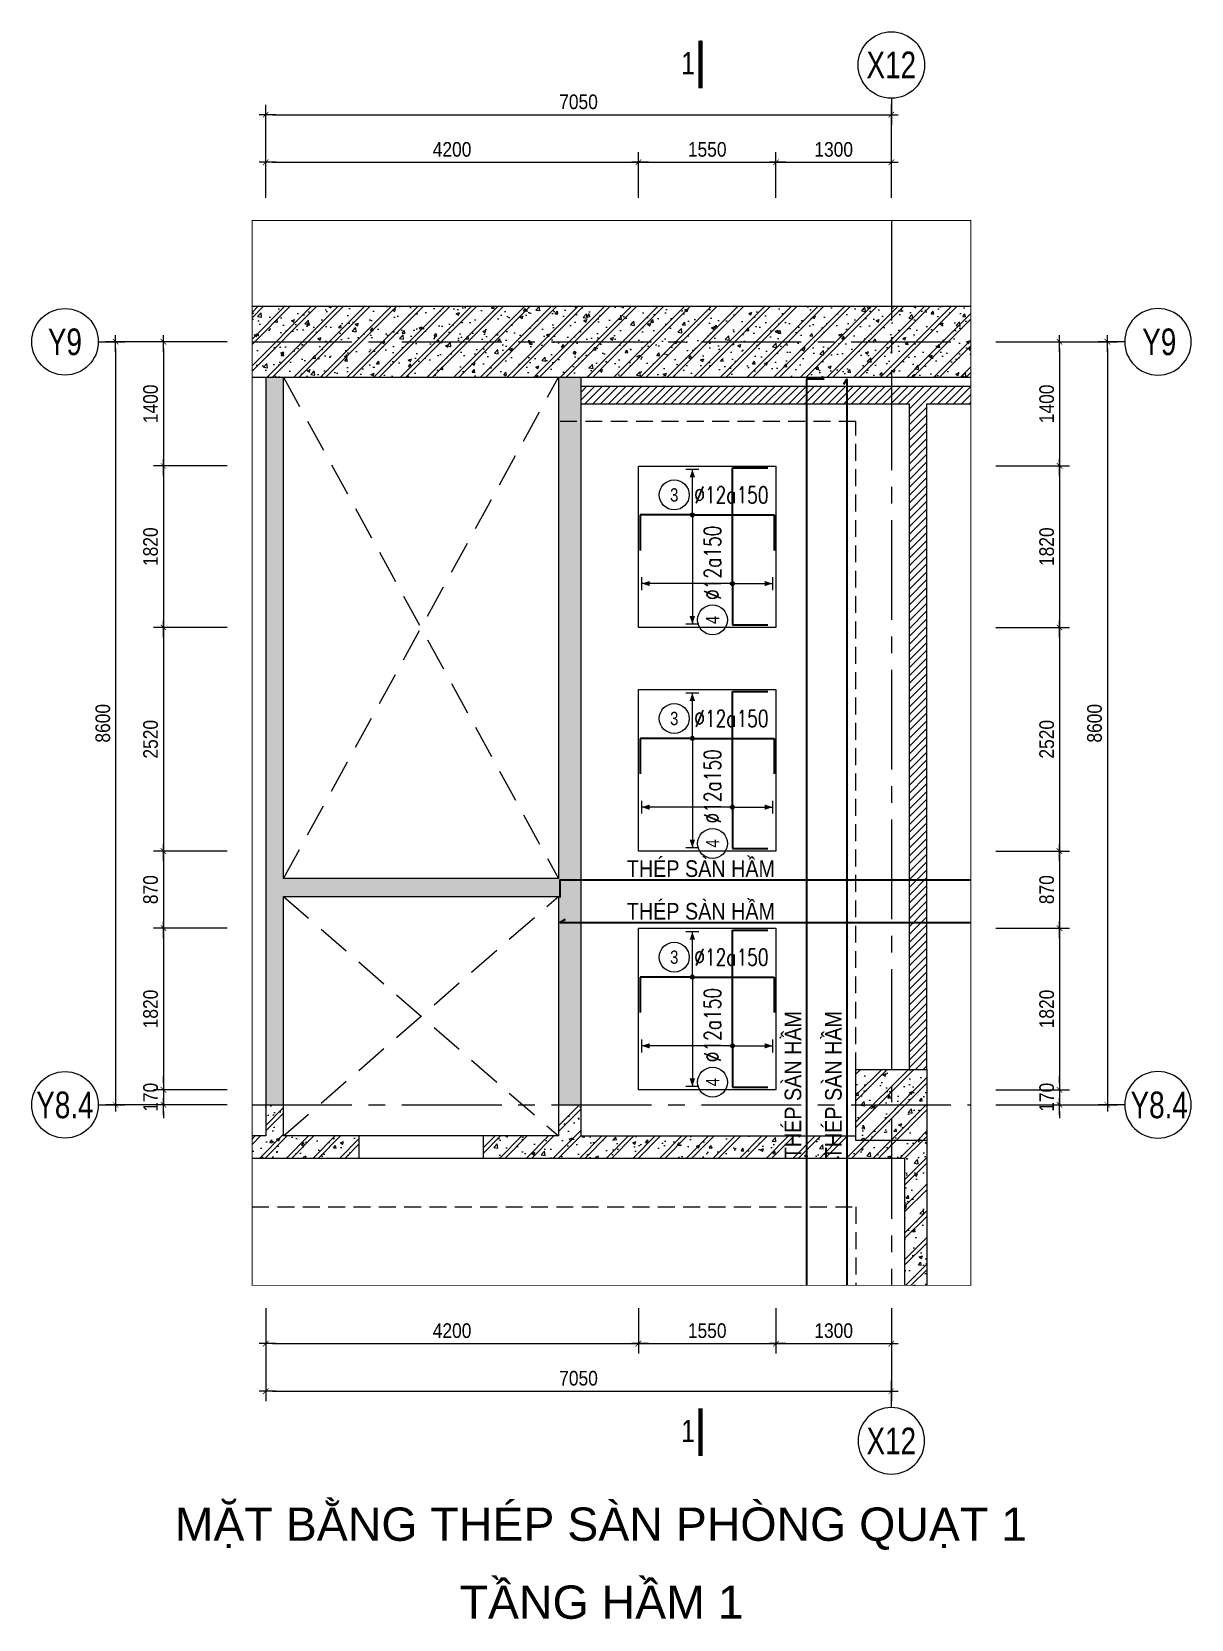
# Model space of a CAD drawing. Extents: x 517991 to 692152, y -83926 to 3506.
# Drawn here: x 519677 to 532742, y -35378 to -17486 of the extents above; entities that cross this region are included whole.
import ezdxf
from ezdxf.enums import TextEntityAlignment as Align

# ---------------------------------------------------------------- set-up
doc = ezdxf.new("R2010")
doc.units = 0
doc.header["$LTSCALE"] = 300
doc.header["$MEASUREMENT"] = 0
for name, pattern in [('CENTER2', [1.125, 0.75, -0.125, 0.125, -0.125]), ('DASHED2', [0.375, 0.25, -0.125]), ('HIDDEN', [0.375, 0.25, -0.125]), ('HIDDEN2', [4.7625, 3.175, -1.5875])]:
    doc.linetypes.add(name, pattern=pattern)
doc.layers.get('0').update_dxf_attribs({"linetype": 'CONTINUOUS'})
doc.layers.get('DEFPOINTS').update_dxf_attribs({"linetype": 'CONTINUOUS'})
for name, color, linetype, lineweight in [('00-TT.Dim', 8, 'CONTINUOUS', 13), ('B-CONTOUR2', 2, 'CONTINUOUS', 40), ('kata_thep - V', 2, 'CONTINUOUS', 35), ('NDC_S_AXIS', 5, 'CENTER2', 15), ('NDC_S_BEAM', 3, 'HIDDEN2', 20), ('NDC_S_DIM', 1, 'CONTINUOUS', 15), ('NDC_S_OPENING', 5, 'DASHED2', 15), ('NDC_S_REBAR', 4, 'CONTINUOUS', 35), ('NDC_S_SLAB', 2, 'CONTINUOUS', 18), ('NDC_S_THIN LINE', 1, 'CONTINUOUS', 5), ('NDC_S_VN TEXT', 7, 'CONTINUOUS', 9), ('NDC_S_WALL', 6, 'CONTINUOUS', 25)]:
    doc.layers.add(name, color=color, linetype=linetype, lineweight=lineweight)
doc.layers.add('A-SYM', color=7, linetype='CONTINUOUS')
doc.layers.add('NDC_S-COLUMN', color=4, linetype='CONTINUOUS')
doc.styles.add('ARIAL', font='arial.ttf', dxfattribs={"width": 0.8})
doc.styles.add('Heerim', font='', dxfattribs={"width": 0.8})
doc.styles.add('NDC_ARIAL', font='arial.ttf', dxfattribs={"width": 0.85})
doc.styles.add('NDC_ROMANS', font='romans.shx', dxfattribs={"width": 0.8})
doc.styles.get("Standard").update_dxf_attribs({"font": 'arial.ttf'})
doc.styles.get('Heerim').set_extended_font_data('Dotum')
doc.dimstyles.new('NDC_1-75', dxfattribs={"dimscale": 75, "dimtxt": 2.2, "dimasz": 1, "dimexe": 1.5, "dimexo": 0, "dimgap": 0.8, "dimtad": 1, "dimdec": 0, "dimdsep": 46, "dimtxsty": 'NDC_ARIAL', "dimblk": 'DIMMARK', "dimcen": 49999.938995, "dimdle": 1.5, "dimclrd": 1, "dimclre": 1, "dimclrt": 3, "dimadec": 0, "dimazin": 0, "dimtfac": 1, "dimtdec": 0, "dimtix": 1, "dimtmove": 1, "dimatfit": 3, "dimfxl": 1, "dimarcsym": 0})
pattern_1 = [(50, (-129796.67, -10319.56), (358.63009, -31.37607), [37.5, -412.5]), (355, (-129796.67, -10319.56), (-69.37567, 376.09607), [30, -330]), (100.4514, (-129766.78, -10322.18), (289.25469, 344.71977), [31.8701, -350.57106]), (46.1842, (-129796.67, -10219.56), (533.62052, -82.7595), [56.25, -618.75]), (96.6356, (-129752.2, -10226.46), (467.33135, 487.05894), [47.80514, -525.8565]), (351.1842, (-129796.67, -10219.56), (467.33097, 487.0593), [45, -495]), (21, (-129746.67, -10244.56), (298.45353, -201.30945), [37.5, -412.5]), (326, (-129746.67, -10244.56), (121.65767, 362.57502), [30, -330]), (71.4514, (-129721.8, -10261.34), (420.11131, 161.26525), [31.8701, -350.57106]), (37.5, (-129796.67, -10319.56), (6.079928, 166.446927), [0, -326, 0, -335, 0, -331.25]), (7.5, (-129796.67, -10319.56), (131.53477, 197.205856), [0, -191, 0, -318.5, 0, -126.25]), (327.5, (-129908.17, -10319.56), (266.911218, -11.277436), [0, -125, 0, -390, 0, -517.5]), (317.5, (-129958.17, -10319.56), (291.593085, 50.05249), [0, -162.5, 0, -259, 0, -367.5]), (45, (-129796.67, -10319.56), (-150.26019, 150.26019), []), (45, (-129796.67, -10258.31), (-150.26019, 150.26019), [])]
pattern_2 = [(45, (-129796.667, -10319.56), (-44.194174, 44.194174), [])]

# ---------------------------------------------------------------- blocks, each defined once
blk = doc.blocks.new('*U1')
for q in [(0, 0), (0, 2)]:
    blk.add_line((0, 4), q)
blk.add_circle((0, 9), 5)
at = {"style": 'Heerim', "width": 0.8}
blk.add_attdef('NO', text='', height=4, dxfattribs=at).set_placement((-0.01, 9.02), align=Align.MIDDLE_CENTER)
blk = doc.blocks.new('DIMMARK')
at = {"layer": 'NDC_S_DIM', "color": 1}
blk.add_line((-1.5, 0), (1, 0), dxfattribs=at)
at = {"layer": 'NDC_S_DIM', "color": 2, "const_width": 0.1}
blk.add_lwpolyline([(-0.42, -0.42), (0.42, 0.42)], dxfattribs=at)
blk = doc.blocks.new('*D209')
at = {"layer": 'DEFPOINTS', "color": 0, "transparency": 16777216}
for p in [(526513, -18957), (522313, -19358), (526513, -19358)]:
    blk.add_point(p, dxfattribs=at)
at = {"layer": 'NDC_S_DIM', "color": 1, "lineweight": -2, "transparency": 16777216}
for p, q in [((522313, -19358), (522313, -18845)), ((522388, -18957), (526438, -18957)), ((526513, -19358), (526513, -18845))]:
    blk.add_line(p, q, dxfattribs=at)
at = {"layer": 'NDC_S_DIM', "color": 1, "lineweight": -2, "transparency": 16777216, "xscale": 75, "yscale": 75, "zscale": 75, "rotation": 180}
blk.add_blockref('DIMMARK', (522313, -18957), dxfattribs=at)
at = {"layer": 'NDC_S_DIM', "color": 1, "lineweight": -2, "transparency": 16777216, "xscale": 75, "yscale": 75, "zscale": 75}
blk.add_blockref('DIMMARK', (526513, -18957), dxfattribs=at)
at = {"layer": 'NDC_S_DIM', "color": 3, "transparency": 16777216, "insert": (524413, -18813), "char_height": 165, "attachment_point": 5, "style": 'NDC_ARIAL'}
blk.add_mtext('4200', dxfattribs=at)
blk = doc.blocks.new('*D210')
at = {"layer": 'DEFPOINTS', "color": 0, "transparency": 16777216}
for p in [(528063, -18957), (526513, -19358), (528063, -19358)]:
    blk.add_point(p, dxfattribs=at)
at = {"layer": 'NDC_S_DIM', "color": 1, "lineweight": -2, "transparency": 16777216}
for p, q in [((526513, -19358), (526513, -18845)), ((526588, -18957), (527988, -18957)), ((528063, -19358), (528063, -18845))]:
    blk.add_line(p, q, dxfattribs=at)
at = {"layer": 'NDC_S_DIM', "color": 1, "lineweight": -2, "transparency": 16777216, "xscale": 75, "yscale": 75, "zscale": 75, "rotation": 180}
blk.add_blockref('DIMMARK', (526513, -18957), dxfattribs=at)
at = {"layer": 'NDC_S_DIM', "color": 1, "lineweight": -2, "transparency": 16777216, "xscale": 75, "yscale": 75, "zscale": 75}
blk.add_blockref('DIMMARK', (528063, -18957), dxfattribs=at)
at = {"layer": 'NDC_S_DIM', "color": 3, "transparency": 16777216, "insert": (527288, -18813), "char_height": 165, "attachment_point": 5, "style": 'NDC_ARIAL'}
blk.add_mtext('1550', dxfattribs=at)
blk = doc.blocks.new('*D211')
at = {"layer": 'DEFPOINTS', "color": 0, "transparency": 16777216}
for p in [(529363, -18957), (528063, -19358), (529363, -19358)]:
    blk.add_point(p, dxfattribs=at)
at = {"layer": 'NDC_S_DIM', "color": 1, "lineweight": -2, "transparency": 16777216}
for p, q in [((528063, -19358), (528063, -18845)), ((528138, -18957), (529288, -18957)), ((529363, -19358), (529363, -18845))]:
    blk.add_line(p, q, dxfattribs=at)
at = {"layer": 'NDC_S_DIM', "color": 1, "lineweight": -2, "transparency": 16777216, "xscale": 75, "yscale": 75, "zscale": 75, "rotation": 180}
blk.add_blockref('DIMMARK', (528063, -18957), dxfattribs=at)
at = {"layer": 'NDC_S_DIM', "color": 1, "lineweight": -2, "transparency": 16777216, "xscale": 75, "yscale": 75, "zscale": 75}
blk.add_blockref('DIMMARK', (529363, -18957), dxfattribs=at)
at = {"layer": 'NDC_S_DIM', "color": 3, "transparency": 16777216, "insert": (528713, -18813), "char_height": 165, "attachment_point": 5, "style": 'NDC_ARIAL'}
blk.add_mtext('1300', dxfattribs=at)
blk = doc.blocks.new('*D208')
at = {"layer": 'DEFPOINTS', "color": 0, "transparency": 16777216}
for p in [(529363, -18421), (522313, -19358), (529363, -19358)]:
    blk.add_point(p, dxfattribs=at)
at = {"layer": 'NDC_S_DIM', "color": 1, "lineweight": -2, "transparency": 16777216}
for p, q in [((522313, -19358), (522313, -18309)), ((522388, -18421), (529288, -18421)), ((529363, -19358), (529363, -18309))]:
    blk.add_line(p, q, dxfattribs=at)
at = {"layer": 'NDC_S_DIM', "color": 1, "lineweight": -2, "transparency": 16777216, "xscale": 75, "yscale": 75, "zscale": 75, "rotation": 180}
blk.add_blockref('DIMMARK', (522313, -18421), dxfattribs=at)
at = {"layer": 'NDC_S_DIM', "color": 1, "lineweight": -2, "transparency": 16777216, "xscale": 75, "yscale": 75, "zscale": 75}
blk.add_blockref('DIMMARK', (529363, -18421), dxfattribs=at)
at = {"layer": 'NDC_S_DIM', "color": 3, "transparency": 16777216, "insert": (525838, -18277), "char_height": 165, "attachment_point": 5, "style": 'NDC_ARIAL'}
blk.add_mtext('7050', dxfattribs=at)
blk = doc.blocks.new('*U400')
h = blk.add_hatch(color=1)
edge = h.paths.add_edge_path()
edge.add_arc((0, 0), 0.3, 0, 360)
at = {"layer": 'NDC_S_DIM', "color": 1}
for q in [(0, 6.84), (0, -16.42)]:
    blk.add_line((0, 0), q, dxfattribs=at)
for points in [[(-1, 6.84, 0.2, 0.2, 0), (1, 6.84, 0, 0, 0)], [(-1, -16.42, 0.2, 0.2, 0), (1, -16.42, 0, 0, 0)]]:
    blk.add_lwpolyline(points, format="xyseb", dxfattribs=at)
at = {"layer": 'NDC_S_DIM'}
blk.add_circle((-2.72, 3), 2.25, dxfattribs=at)
at = {"layer": 'NDC_S_DIM', "color": 1}
blk.add_circle((0, 0), 0.3, dxfattribs=at)
for points in [[(-0.4, 5.64), (0, 6.84), (0.4, 5.64)], [(-0.4, -15.22), (0, -16.42), (0.4, -15.22)]]:
    blk.add_solid(points, dxfattribs=at)
at = {"layer": 'NDC_S_REBAR'}
for p, q in [((0, 0), (-7.84, 0)), ((-7.84, 0), (-7.84, -5.33)), ((0, 0), (12.3, 0)), ((12.3, 0), (12.3, -5.33))]:
    blk.add_line(p, q, dxfattribs=at)
at = {"layer": 'NDC_S_VN TEXT', "style": 'ARIAL', "width": 0.8}
blk.add_attdef('KHT', text='', height=2, dxfattribs=at).set_placement((-2.72, 3), align=Align.MIDDLE_CENTER)
at = {"layer": 'NDC_S_VN TEXT', "color": 3, "style": 'NDC_ROMANS', "width": 0.75}
blk.add_attdef('DKT', (0.28, 1.75), '', height=2.5, dxfattribs=at)
blk = doc.blocks.new('*U411')
h = blk.add_hatch(color=1)
edge = h.paths.add_edge_path()
edge.add_arc((0, 0), 0.3, 0, 360)
at = {"layer": 'NDC_S_DIM', "color": 1}
for q in [(0, 13.63), (0, -6.03)]:
    blk.add_line((0, 0), q, dxfattribs=at)
for points in [[(-1, 13.63, 0.2, 0.2, 0), (1, 13.63, 0, 0, 0)], [(-1, -6.03, 0.2, 0.2, 0), (1, -6.03, 0, 0, 0)]]:
    blk.add_lwpolyline(points, format="xyseb", dxfattribs=at)
at = {"layer": 'NDC_S_DIM'}
blk.add_circle((-5.46, 3), 2.25, dxfattribs=at)
at = {"layer": 'NDC_S_DIM', "color": 1}
blk.add_circle((0, 0), 0.3, dxfattribs=at)
for points in [[(-0.4, 12.43), (0, 13.63), (0.4, 12.43)], [(-0.4, -4.83), (0, -6.03), (0.4, -4.83)]]:
    blk.add_solid(points, dxfattribs=at)
at = {"layer": 'NDC_S_REBAR'}
for p, q in [((0, 0), (-6.2, 0)), ((-6.2, 0), (-6.2, -5.33)), ((0, 0), (17.4, 0)), ((17.4, 0), (17.4, -5.33))]:
    blk.add_line(p, q, dxfattribs=at)
at = {"layer": 'NDC_S_VN TEXT', "style": 'ARIAL', "width": 0.8}
blk.add_attdef('KHT', text='', height=2, dxfattribs=at).set_placement((-5.46, 3), align=Align.MIDDLE_CENTER)
at = {"layer": 'NDC_S_VN TEXT', "color": 3, "style": 'NDC_ROMANS', "width": 0.75}
blk.add_attdef('DKT', (-2.46, 1.75), '', height=2.5, dxfattribs=at)
blk = doc.blocks.new('*D204')
at = {"layer": 'DEFPOINTS', "color": 0, "transparency": 16777216}
for p in [(522313, -31870), (526513, -31870), (526513, -32271)]:
    blk.add_point(p, dxfattribs=at)
at = {"layer": 'NDC_S_DIM', "color": 1, "lineweight": -2, "transparency": 16777216}
for p, q in [((522313, -31870), (522313, -32383)), ((526513, -31870), (526513, -32383)), ((522388, -32271), (526438, -32271))]:
    blk.add_line(p, q, dxfattribs=at)
at = {"layer": 'NDC_S_DIM', "color": 1, "lineweight": -2, "transparency": 16777216, "xscale": 75, "yscale": 75, "zscale": 75, "rotation": 180}
blk.add_blockref('DIMMARK', (522313, -32271), dxfattribs=at)
at = {"layer": 'NDC_S_DIM', "color": 1, "lineweight": -2, "transparency": 16777216, "xscale": 75, "yscale": 75, "zscale": 75}
blk.add_blockref('DIMMARK', (526513, -32271), dxfattribs=at)
at = {"layer": 'NDC_S_DIM', "color": 3, "transparency": 16777216, "insert": (524413, -32126), "char_height": 165, "attachment_point": 5, "style": 'NDC_ARIAL'}
blk.add_mtext('4200', dxfattribs=at)
blk = doc.blocks.new('*D205')
at = {"layer": 'DEFPOINTS', "color": 0, "transparency": 16777216}
for p in [(526513, -31870), (528063, -31870), (528063, -32271)]:
    blk.add_point(p, dxfattribs=at)
at = {"layer": 'NDC_S_DIM', "color": 1, "lineweight": -2, "transparency": 16777216}
for p, q in [((526513, -31870), (526513, -32383)), ((528063, -31870), (528063, -32383)), ((526588, -32271), (527988, -32271))]:
    blk.add_line(p, q, dxfattribs=at)
at = {"layer": 'NDC_S_DIM', "color": 1, "lineweight": -2, "transparency": 16777216, "xscale": 75, "yscale": 75, "zscale": 75, "rotation": 180}
blk.add_blockref('DIMMARK', (526513, -32271), dxfattribs=at)
at = {"layer": 'NDC_S_DIM', "color": 1, "lineweight": -2, "transparency": 16777216, "xscale": 75, "yscale": 75, "zscale": 75}
blk.add_blockref('DIMMARK', (528063, -32271), dxfattribs=at)
at = {"layer": 'NDC_S_DIM', "color": 3, "transparency": 16777216, "insert": (527288, -32126), "char_height": 165, "attachment_point": 5, "style": 'NDC_ARIAL'}
blk.add_mtext('1550', dxfattribs=at)
blk = doc.blocks.new('*D206')
at = {"layer": 'DEFPOINTS', "color": 0, "transparency": 16777216}
for p in [(528063, -31870), (529363, -31870), (529363, -32271)]:
    blk.add_point(p, dxfattribs=at)
at = {"layer": 'NDC_S_DIM', "color": 1, "lineweight": -2, "transparency": 16777216}
for p, q in [((528063, -31870), (528063, -32383)), ((529363, -31870), (529363, -32383)), ((528138, -32271), (529288, -32271))]:
    blk.add_line(p, q, dxfattribs=at)
at = {"layer": 'NDC_S_DIM', "color": 1, "lineweight": -2, "transparency": 16777216, "xscale": 75, "yscale": 75, "zscale": 75, "rotation": 180}
blk.add_blockref('DIMMARK', (528063, -32271), dxfattribs=at)
at = {"layer": 'NDC_S_DIM', "color": 1, "lineweight": -2, "transparency": 16777216, "xscale": 75, "yscale": 75, "zscale": 75}
blk.add_blockref('DIMMARK', (529363, -32271), dxfattribs=at)
at = {"layer": 'NDC_S_DIM', "color": 3, "transparency": 16777216, "insert": (528713, -32126), "char_height": 165, "attachment_point": 5, "style": 'NDC_ARIAL'}
blk.add_mtext('1300', dxfattribs=at)
blk = doc.blocks.new('*D207')
at = {"layer": 'DEFPOINTS', "color": 0, "transparency": 16777216}
for p in [(522313, -31870), (529363, -31870), (529363, -32807)]:
    blk.add_point(p, dxfattribs=at)
at = {"layer": 'NDC_S_DIM', "color": 1, "lineweight": -2, "transparency": 16777216}
for p, q in [((522313, -31870), (522313, -32919)), ((529363, -31870), (529363, -32919)), ((522388, -32807), (529288, -32807))]:
    blk.add_line(p, q, dxfattribs=at)
at = {"layer": 'NDC_S_DIM', "color": 1, "lineweight": -2, "transparency": 16777216, "xscale": 75, "yscale": 75, "zscale": 75, "rotation": 180}
blk.add_blockref('DIMMARK', (522313, -32807), dxfattribs=at)
at = {"layer": 'NDC_S_DIM', "color": 1, "lineweight": -2, "transparency": 16777216, "xscale": 75, "yscale": 75, "zscale": 75}
blk.add_blockref('DIMMARK', (529363, -32807), dxfattribs=at)
at = {"layer": 'NDC_S_DIM', "color": 3, "transparency": 16777216, "insert": (525838, -32662), "char_height": 165, "attachment_point": 5, "style": 'NDC_ARIAL'}
blk.add_mtext('7050', dxfattribs=at)
blk = doc.blocks.new('*U11')
at = {"color": 0, "linetype": 'ByBlock', "lineweight": -2}
blk.add_line((0, 4.36), (0, -1), dxfattribs=at)
at = {"ltscale": 0.005, "const_width": 0.5}
blk.add_lwpolyline([(0, -1), (0, 4.36)], dxfattribs=at)
at = {"color": 0, "linetype": 'ByBlock', "lineweight": -2, "style": 'ARIAL', "width": 0.8}
blk.add_attdef('DETAIL', text='', height=2.5, dxfattribs=at).set_placement((-0.64, 1.82), align=Align.MIDDLE_RIGHT)
blk = doc.blocks.new('*U410')
h = blk.add_hatch(color=1)
edge = h.paths.add_edge_path()
edge.add_arc((0, 0), 0.3, 0, 360)
at = {"layer": 'NDC_S_DIM', "color": 1}
for q in [(0, 13.63), (0, -6.03)]:
    blk.add_line((0, 0), q, dxfattribs=at)
for points in [[(-1, 13.63, 0.2, 0.2, 0), (1, 13.63, 0, 0, 0)], [(-1, -6.03, 0.2, 0.2, 0), (1, -6.03, 0, 0, 0)]]:
    blk.add_lwpolyline(points, format="xyseb", dxfattribs=at)
at = {"layer": 'NDC_S_DIM'}
blk.add_circle((-5.46, 3), 2.25, dxfattribs=at)
at = {"layer": 'NDC_S_DIM', "color": 1}
blk.add_circle((0, 0), 0.3, dxfattribs=at)
for points in [[(-0.4, 12.43), (0, 13.63), (0.4, 12.43)], [(-0.4, -4.83), (0, -6.03), (0.4, -4.83)]]:
    blk.add_solid(points, dxfattribs=at)
at = {"layer": 'NDC_S_REBAR'}
for p, q in [((0, 0), (-6.2, 0)), ((-6.2, 0), (-6.2, -5.33)), ((0, 0), (17.4, 0)), ((17.4, 0), (17.4, -5.33))]:
    blk.add_line(p, q, dxfattribs=at)
at = {"layer": 'NDC_S_VN TEXT', "style": 'ARIAL', "width": 0.8}
blk.add_attdef('KHT', text='', height=2, dxfattribs=at).set_placement((-5.46, 3), align=Align.MIDDLE_CENTER)
at = {"layer": 'NDC_S_VN TEXT', "color": 3, "style": 'NDC_ROMANS', "width": 0.75}
blk.add_attdef('DKT', (-2.46, 1.75), '', height=2.5, dxfattribs=at)
blk = doc.blocks.new('*U409')
h = blk.add_hatch(color=1)
edge = h.paths.add_edge_path()
edge.add_arc((0, 0), 0.3, 0, 360)
at = {"layer": 'NDC_S_DIM', "color": 1}
for q in [(0, 13.63), (0, -6.03)]:
    blk.add_line((0, 0), q, dxfattribs=at)
for points in [[(-1, 13.63, 0.2, 0.2, 0), (1, 13.63, 0, 0, 0)], [(-1, -6.03, 0.2, 0.2, 0), (1, -6.03, 0, 0, 0)]]:
    blk.add_lwpolyline(points, format="xyseb", dxfattribs=at)
at = {"layer": 'NDC_S_DIM'}
blk.add_circle((-5.46, 3), 2.25, dxfattribs=at)
at = {"layer": 'NDC_S_DIM', "color": 1}
blk.add_circle((0, 0), 0.3, dxfattribs=at)
for points in [[(-0.4, 12.43), (0, 13.63), (0.4, 12.43)], [(-0.4, -4.83), (0, -6.03), (0.4, -4.83)]]:
    blk.add_solid(points, dxfattribs=at)
at = {"layer": 'NDC_S_REBAR'}
for p, q in [((0, 0), (-6.2, 0)), ((-6.2, 0), (-6.2, -5.33)), ((0, 0), (17.4, 0)), ((17.4, 0), (17.4, -5.33))]:
    blk.add_line(p, q, dxfattribs=at)
at = {"layer": 'NDC_S_VN TEXT', "style": 'ARIAL', "width": 0.8}
blk.add_attdef('KHT', text='', height=2, dxfattribs=at).set_placement((-5.46, 3), align=Align.MIDDLE_CENTER)
at = {"layer": 'NDC_S_VN TEXT', "color": 3, "style": 'NDC_ROMANS', "width": 0.75}
blk.add_attdef('DKT', (-2.46, 1.75), '', height=2.5, dxfattribs=at)
blk = doc.blocks.new('*D302')
at = {"layer": 'DEFPOINTS', "color": 0, "transparency": 16777216}
for p in [(530540, -20980), (530540, -22380), (531258, -22380)]:
    blk.add_point(p, dxfattribs=at)
at = {"layer": 'NDC_S_DIM', "color": 1, "lineweight": -2, "transparency": 16777216}
for p, q in [((530540, -20980), (531371, -20980)), ((531258, -21055), (531258, -22305)), ((530540, -22380), (531371, -22380))]:
    blk.add_line(p, q, dxfattribs=at)
at = {"layer": 'NDC_S_DIM', "color": 1, "lineweight": -2, "transparency": 16777216, "xscale": 75, "yscale": 75, "zscale": 75}
for p, rotation in [((531258, -20980), 90), ((531258, -22380), 270)]:
    blk.add_blockref('DIMMARK', p, dxfattribs=dict(at, rotation=rotation))
at = {"layer": 'NDC_S_DIM', "color": 3, "transparency": 16777216, "insert": (531114, -21680), "char_height": 165, "attachment_point": 5, "rotation": 90, "style": 'NDC_ARIAL'}
blk.add_mtext('1400', dxfattribs=at)
blk = doc.blocks.new('*D303')
at = {"layer": 'DEFPOINTS', "color": 0, "transparency": 16777216}
for p in [(530540, -22380), (530540, -24200), (531258, -24200)]:
    blk.add_point(p, dxfattribs=at)
at = {"layer": 'NDC_S_DIM', "color": 1, "lineweight": -2, "transparency": 16777216}
for p, q in [((530540, -22380), (531371, -22380)), ((531258, -22455), (531258, -24125)), ((530540, -24200), (531371, -24200))]:
    blk.add_line(p, q, dxfattribs=at)
at = {"layer": 'NDC_S_DIM', "color": 1, "lineweight": -2, "transparency": 16777216, "xscale": 75, "yscale": 75, "zscale": 75}
for p, rotation in [((531258, -22380), 90), ((531258, -24200), 270)]:
    blk.add_blockref('DIMMARK', p, dxfattribs=dict(at, rotation=rotation))
at = {"layer": 'NDC_S_DIM', "color": 3, "transparency": 16777216, "insert": (531114, -23290), "char_height": 165, "attachment_point": 5, "rotation": 90, "style": 'NDC_ARIAL'}
blk.add_mtext('1820', dxfattribs=at)
blk = doc.blocks.new('*D304')
at = {"layer": 'DEFPOINTS', "color": 0, "transparency": 16777216}
for p in [(530540, -24200), (530540, -26720), (531258, -26720)]:
    blk.add_point(p, dxfattribs=at)
at = {"layer": 'NDC_S_DIM', "color": 1, "lineweight": -2, "transparency": 16777216}
for p, q in [((530540, -24200), (531371, -24200)), ((531258, -24275), (531258, -26645)), ((530540, -26720), (531371, -26720))]:
    blk.add_line(p, q, dxfattribs=at)
at = {"layer": 'NDC_S_DIM', "color": 1, "lineweight": -2, "transparency": 16777216, "xscale": 75, "yscale": 75, "zscale": 75}
for p, rotation in [((531258, -24200), 90), ((531258, -26720), 270)]:
    blk.add_blockref('DIMMARK', p, dxfattribs=dict(at, rotation=rotation))
at = {"layer": 'NDC_S_DIM', "color": 3, "transparency": 16777216, "insert": (531114, -25460), "char_height": 165, "attachment_point": 5, "rotation": 90, "style": 'NDC_ARIAL'}
blk.add_mtext('2520', dxfattribs=at)
blk = doc.blocks.new('*D305')
at = {"layer": 'DEFPOINTS', "color": 0, "transparency": 16777216}
for p in [(530540, -27590), (530540, -29410), (531258, -29410)]:
    blk.add_point(p, dxfattribs=at)
at = {"layer": 'NDC_S_DIM', "color": 1, "lineweight": -2, "transparency": 16777216}
for p, q in [((530540, -27590), (531371, -27590)), ((531258, -27665), (531258, -29335)), ((530540, -29410), (531371, -29410))]:
    blk.add_line(p, q, dxfattribs=at)
at = {"layer": 'NDC_S_DIM', "color": 1, "lineweight": -2, "transparency": 16777216, "xscale": 75, "yscale": 75, "zscale": 75}
for p, rotation in [((531258, -27590), 90), ((531258, -29410), 270)]:
    blk.add_blockref('DIMMARK', p, dxfattribs=dict(at, rotation=rotation))
at = {"layer": 'NDC_S_DIM', "color": 3, "transparency": 16777216, "insert": (531114, -28500), "char_height": 165, "attachment_point": 5, "rotation": 90, "style": 'NDC_ARIAL'}
blk.add_mtext('1820', dxfattribs=at)
blk = doc.blocks.new('*D306')
at = {"layer": 'DEFPOINTS', "color": 0, "transparency": 16777216}
for p in [(530540, -29410), (530540, -29580), (531258, -29580)]:
    blk.add_point(p, dxfattribs=at)
at = {"layer": 'NDC_S_DIM', "color": 1, "lineweight": -2, "transparency": 16777216}
for p, q in [((531258, -29335), (531258, -29260)), ((530540, -29410), (531371, -29410)), ((531258, -29410), (531258, -29580)), ((530540, -29580), (531371, -29580)), ((531258, -29655), (531258, -29730))]:
    blk.add_line(p, q, dxfattribs=at)
at = {"layer": 'NDC_S_DIM', "color": 1, "lineweight": -2, "transparency": 16777216, "xscale": 75, "yscale": 75, "zscale": 75}
for p, rotation in [((531258, -29410), 270), ((531258, -29580), 90)]:
    blk.add_blockref('DIMMARK', p, dxfattribs=dict(at, rotation=rotation))
at = {"layer": 'NDC_S_DIM', "color": 3, "transparency": 16777216, "insert": (531114, -29495), "char_height": 165, "attachment_point": 5, "rotation": 90, "style": 'NDC_ARIAL'}
blk.add_mtext('170', dxfattribs=at)
blk = doc.blocks.new('*D307')
at = {"layer": 'DEFPOINTS', "color": 0, "transparency": 16777216}
for p in [(530540, -20980), (530540, -29580), (531797, -29580)]:
    blk.add_point(p, dxfattribs=at)
at = {"layer": 'NDC_S_DIM', "color": 1, "lineweight": -2, "transparency": 16777216}
for p, q in [((530540, -20980), (531910, -20980)), ((531797, -21055), (531797, -29505)), ((530540, -29580), (531910, -29580))]:
    blk.add_line(p, q, dxfattribs=at)
at = {"layer": 'NDC_S_DIM', "color": 1, "lineweight": -2, "transparency": 16777216, "xscale": 75, "yscale": 75, "zscale": 75}
for p, rotation in [((531797, -20980), 90), ((531797, -29580), 270)]:
    blk.add_blockref('DIMMARK', p, dxfattribs=dict(at, rotation=rotation))
at = {"layer": 'NDC_S_DIM', "color": 3, "transparency": 16777216, "insert": (531653, -25280), "char_height": 165, "attachment_point": 5, "rotation": 90, "style": 'NDC_ARIAL'}
blk.add_mtext('8600', dxfattribs=at)
blk = doc.blocks.new('*D401')
at = {"layer": 'DEFPOINTS', "color": 0, "transparency": 16777216}
for p in [(530540, -26720), (530540, -27590), (531258, -27590)]:
    blk.add_point(p, dxfattribs=at)
at = {"layer": 'NDC_S_DIM', "color": 1, "lineweight": -2, "transparency": 16777216}
for p, q in [((530540, -26720), (531371, -26720)), ((531258, -26795), (531258, -27515)), ((530540, -27590), (531371, -27590))]:
    blk.add_line(p, q, dxfattribs=at)
at = {"layer": 'NDC_S_DIM', "color": 1, "lineweight": -2, "transparency": 16777216, "xscale": 75, "yscale": 75, "zscale": 75}
for p, rotation in [((531258, -26720), 90), ((531258, -27590), 270)]:
    blk.add_blockref('DIMMARK', p, dxfattribs=dict(at, rotation=rotation))
at = {"layer": 'NDC_S_DIM', "color": 3, "transparency": 16777216, "insert": (531114, -27155), "char_height": 165, "attachment_point": 5, "rotation": 90, "style": 'NDC_ARIAL'}
blk.add_mtext('870', dxfattribs=at)
blk = doc.blocks.new('*D402')
at = {"layer": 'DEFPOINTS', "color": 0, "transparency": 16777216}
for p in [(521879, -20980), (521161, -22380), (521879, -22380)]:
    blk.add_point(p, dxfattribs=at)
at = {"layer": 'NDC_S_DIM', "color": 1, "lineweight": -2, "transparency": 16777216}
for p, q in [((521879, -20980), (521048, -20980)), ((521161, -21055), (521161, -22305)), ((521879, -22380), (521048, -22380))]:
    blk.add_line(p, q, dxfattribs=at)
at = {"layer": 'NDC_S_DIM', "color": 1, "lineweight": -2, "transparency": 16777216, "xscale": 75, "yscale": 75, "zscale": 75}
for p, rotation in [((521161, -20980), 90), ((521161, -22380), 270)]:
    blk.add_blockref('DIMMARK', p, dxfattribs=dict(at, rotation=rotation))
at = {"layer": 'NDC_S_DIM', "color": 3, "transparency": 16777216, "insert": (521016, -21680), "char_height": 165, "attachment_point": 5, "rotation": 90, "style": 'NDC_ARIAL'}
blk.add_mtext('1400', dxfattribs=at)
blk = doc.blocks.new('*D403')
at = {"layer": 'DEFPOINTS', "color": 0, "transparency": 16777216}
for p in [(521879, -22380), (521161, -24200), (521879, -24200)]:
    blk.add_point(p, dxfattribs=at)
at = {"layer": 'NDC_S_DIM', "color": 1, "lineweight": -2, "transparency": 16777216}
for p, q in [((521879, -22380), (521048, -22380)), ((521161, -22455), (521161, -24125)), ((521879, -24200), (521048, -24200))]:
    blk.add_line(p, q, dxfattribs=at)
at = {"layer": 'NDC_S_DIM', "color": 1, "lineweight": -2, "transparency": 16777216, "xscale": 75, "yscale": 75, "zscale": 75}
for p, rotation in [((521161, -22380), 90), ((521161, -24200), 270)]:
    blk.add_blockref('DIMMARK', p, dxfattribs=dict(at, rotation=rotation))
at = {"layer": 'NDC_S_DIM', "color": 3, "transparency": 16777216, "insert": (521016, -23290), "char_height": 165, "attachment_point": 5, "rotation": 90, "style": 'NDC_ARIAL'}
blk.add_mtext('1820', dxfattribs=at)
blk = doc.blocks.new('*D404')
at = {"layer": 'DEFPOINTS', "color": 0, "transparency": 16777216}
for p in [(521879, -24200), (521161, -26720), (521879, -26720)]:
    blk.add_point(p, dxfattribs=at)
at = {"layer": 'NDC_S_DIM', "color": 1, "lineweight": -2, "transparency": 16777216}
for p, q in [((521879, -24200), (521048, -24200)), ((521161, -24275), (521161, -26645)), ((521879, -26720), (521048, -26720))]:
    blk.add_line(p, q, dxfattribs=at)
at = {"layer": 'NDC_S_DIM', "color": 1, "lineweight": -2, "transparency": 16777216, "xscale": 75, "yscale": 75, "zscale": 75}
for p, rotation in [((521161, -24200), 90), ((521161, -26720), 270)]:
    blk.add_blockref('DIMMARK', p, dxfattribs=dict(at, rotation=rotation))
at = {"layer": 'NDC_S_DIM', "color": 3, "transparency": 16777216, "insert": (521016, -25460), "char_height": 165, "attachment_point": 5, "rotation": 90, "style": 'NDC_ARIAL'}
blk.add_mtext('2520', dxfattribs=at)
blk = doc.blocks.new('*D405')
at = {"layer": 'DEFPOINTS', "color": 0, "transparency": 16777216}
for p in [(521879, -27590), (521161, -29410), (521879, -29410)]:
    blk.add_point(p, dxfattribs=at)
at = {"layer": 'NDC_S_DIM', "color": 1, "lineweight": -2, "transparency": 16777216}
for p, q in [((521879, -27590), (521048, -27590)), ((521161, -27665), (521161, -29335)), ((521879, -29410), (521048, -29410))]:
    blk.add_line(p, q, dxfattribs=at)
at = {"layer": 'NDC_S_DIM', "color": 1, "lineweight": -2, "transparency": 16777216, "xscale": 75, "yscale": 75, "zscale": 75}
for p, rotation in [((521161, -27590), 90), ((521161, -29410), 270)]:
    blk.add_blockref('DIMMARK', p, dxfattribs=dict(at, rotation=rotation))
at = {"layer": 'NDC_S_DIM', "color": 3, "transparency": 16777216, "insert": (521016, -28500), "char_height": 165, "attachment_point": 5, "rotation": 90, "style": 'NDC_ARIAL'}
blk.add_mtext('1820', dxfattribs=at)
blk = doc.blocks.new('*D406')
at = {"layer": 'DEFPOINTS', "color": 0, "transparency": 16777216}
for p in [(521879, -29410), (521161, -29580), (521879, -29580)]:
    blk.add_point(p, dxfattribs=at)
at = {"layer": 'NDC_S_DIM', "color": 1, "lineweight": -2, "transparency": 16777216}
for p, q in [((521161, -29335), (521161, -29260)), ((521879, -29410), (521048, -29410)), ((521161, -29410), (521161, -29580)), ((521879, -29580), (521048, -29580)), ((521161, -29655), (521161, -29730))]:
    blk.add_line(p, q, dxfattribs=at)
at = {"layer": 'NDC_S_DIM', "color": 1, "lineweight": -2, "transparency": 16777216, "xscale": 75, "yscale": 75, "zscale": 75}
for p, rotation in [((521161, -29410), 270), ((521161, -29580), 90)]:
    blk.add_blockref('DIMMARK', p, dxfattribs=dict(at, rotation=rotation))
at = {"layer": 'NDC_S_DIM', "color": 3, "transparency": 16777216, "insert": (521016, -29495), "char_height": 165, "attachment_point": 5, "rotation": 90, "style": 'NDC_ARIAL'}
blk.add_mtext('170', dxfattribs=at)
blk = doc.blocks.new('*D407')
at = {"layer": 'DEFPOINTS', "color": 0, "transparency": 16777216}
for p in [(521879, -20980), (520622, -29580), (521879, -29580)]:
    blk.add_point(p, dxfattribs=at)
at = {"layer": 'NDC_S_DIM', "color": 1, "lineweight": -2, "transparency": 16777216}
for p, q in [((521879, -20980), (520509, -20980)), ((520622, -21055), (520622, -29505)), ((521879, -29580), (520509, -29580))]:
    blk.add_line(p, q, dxfattribs=at)
at = {"layer": 'NDC_S_DIM', "color": 1, "lineweight": -2, "transparency": 16777216, "xscale": 75, "yscale": 75, "zscale": 75}
for p, rotation in [((520622, -20980), 90), ((520622, -29580), 270)]:
    blk.add_blockref('DIMMARK', p, dxfattribs=dict(at, rotation=rotation))
at = {"layer": 'NDC_S_DIM', "color": 3, "transparency": 16777216, "insert": (520478, -25280), "char_height": 165, "attachment_point": 5, "rotation": 90, "style": 'NDC_ARIAL'}
blk.add_mtext('8600', dxfattribs=at)
blk = doc.blocks.new('*D408')
at = {"layer": 'DEFPOINTS', "color": 0, "transparency": 16777216}
for p in [(521879, -26720), (521161, -27590), (521879, -27590)]:
    blk.add_point(p, dxfattribs=at)
at = {"layer": 'NDC_S_DIM', "color": 1, "lineweight": -2, "transparency": 16777216}
for p, q in [((521879, -26720), (521048, -26720)), ((521161, -26795), (521161, -27515)), ((521879, -27590), (521048, -27590))]:
    blk.add_line(p, q, dxfattribs=at)
at = {"layer": 'NDC_S_DIM', "color": 1, "lineweight": -2, "transparency": 16777216, "xscale": 75, "yscale": 75, "zscale": 75}
for p, rotation in [((521161, -26720), 90), ((521161, -27590), 270)]:
    blk.add_blockref('DIMMARK', p, dxfattribs=dict(at, rotation=rotation))
at = {"layer": 'NDC_S_DIM', "color": 3, "transparency": 16777216, "insert": (521016, -27155), "char_height": 165, "attachment_point": 5, "rotation": 90, "style": 'NDC_ARIAL'}
blk.add_mtext('870', dxfattribs=at)

msp = doc.modelspace()

# ---------------------------------------------------------------- hatches: boundary and pattern name
at = {"layer": '00-TT.Dim'}
h = msp.add_hatch(dxfattribs=at)
h.set_pattern_fill('BT-01', color=256, scale=50, pattern_type=2)
h.set_pattern_definition(pattern_1)
h.paths.add_polyline_path([(529362.9, -20580.3), (522159.5, -20580.3), (522159.5, -20980.3), (529362.9, -20980.3)])
h.paths.add_polyline_path([(530259.5, -20580.3), (529362.9, -20580.3), (529362.9, -20980.3), (530259.5, -20980.3)])
h.paths.add_polyline_path([(530259.5, -20980.3), (529362.9, -20980.3), (529362.9, -21380.3), (530259.5, -21380.3)])
h.paths.add_polyline_path([(529362.9, -20980.3), (522159.5, -20980.3), (522159.5, -21380.3), (529362.9, -21380.3)])
h = msp.add_hatch(dxfattribs=at)
h.set_pattern_fill('BT-01', color=256, scale=50, pattern_type=2)
h.set_pattern_definition(pattern_1)
h.paths.add_polyline_path([(525862.9, -21380.3), (525612.9, -21380.3), (525612.9, -27030.3), (522512.9, -27030.3), (522512.9, -21380.3), (522312.9, -21380.3), (522312.9, -29580.3), (522512.9, -29580.3), (522512.9, -27230.3), (525612.9, -27230.3), (525612.9, -29580.3), (525862.9, -29580.3)])
h = msp.add_hatch(dxfattribs=at)
h.set_pattern_fill('ANSI31', color=256, scale=500)
h.set_pattern_definition(pattern_2)
h.paths.add_polyline_path([(529162.9, -21480.3), (525862.9, -21480.3), (525862.9, -21680.3), (529162.9, -21680.3)])
h = msp.add_hatch(dxfattribs=at)
h.set_pattern_fill('ANSI31', color=256, scale=500)
h.set_pattern_definition(pattern_2)
h.paths.add_polyline_path([(529362.9, -21480.3), (529162.9, -21480.3), (529162.9, -21680.3), (529362.9, -21680.3)])
h = msp.add_hatch(dxfattribs=at)
h.set_pattern_fill('ANSI31', color=256, scale=500)
h.set_pattern_definition(pattern_2)
h.paths.add_polyline_path([(529562.9, -29180.3), (529762.9, -29180.3), (529762.9, -21680.3), (530259.5, -21680.3), (530259.5, -21480.3), (529362.9, -21480.3), (529362.9, -21680.3), (529562.9, -21680.3)])
h = msp.add_hatch(dxfattribs=at)
h.set_pattern_fill('BT-01', color=256, scale=50, pattern_type=2)
h.set_pattern_definition(pattern_1)
h.paths.add_polyline_path([(529362.9, -29180.3), (528962.9, -29180.3), (528962.9, -29580.3), (529362.9, -29580.3)])
h.paths.add_polyline_path([(529762.9, -29180.3), (529362.9, -29180.3), (529362.9, -29580.3), (529762.9, -29580.3)])
h.paths.add_polyline_path([(529762.9, -29580.3), (529362.9, -29580.3), (529362.9, -29980.3), (529762.9, -29980.3)])
h.paths.add_polyline_path([(529362.9, -29580.3), (528962.9, -29580.3), (528962.9, -29980.3), (529362.9, -29980.3)])
h = msp.add_hatch(dxfattribs=at)
h.set_pattern_fill('BT-01', color=256, scale=50, pattern_type=2)
h.set_pattern_definition(pattern_1)
h.paths.add_polyline_path([(523362.9, -29930.3), (522512.9, -29930.3), (522512.9, -29580.3), (522312.9, -29580.3), (522312.9, -29930.3), (522159.5, -29930.3), (522159.5, -30180.3), (523362.9, -30180.3)])
h.paths.add_polyline_path([(529162.9, -29980.3), (528962.9, -29980.3), (528962.9, -29930.3), (525862.9, -29930.3), (525862.9, -29580.3), (525612.9, -29580.3), (525612.9, -29930.3), (524762.9, -29930.3), (524762.9, -30180.3), (529162.9, -30180.3)])
h.paths.add_polyline_path([(529762.9, -29980.3), (529362.9, -29980.3), (529362.9, -30180.3), (529512.9, -30180.3), (529512.9, -31614), (529762.9, -31614)])
h.paths.add_polyline_path([(529362.9, -29980.3), (529162.9, -29980.3), (529162.9, -30180.3), (529362.9, -30180.3)])

# ---------------------------------------------------------------- linework, layer by layer
at = {"layer": 'B-CONTOUR2', "color": 0, "const_width": 10}
msp.add_lwpolyline([(522159.5, -19614), (530259.5, -19614), (530259.5, -31614), (522159.5, -31614)], close=True, dxfattribs=at)
at = {"layer": 'NDC_S-COLUMN'}
msp.add_lwpolyline([(528962.9, -29180.3), (529762.9, -29180.3), (529762.9, -29980.3), (528962.9, -29980.3)], close=True, dxfattribs=at)
at = {"layer": 'NDC_S_AXIS', "ltscale": 5}
for points in [[(529362.9, -19614), (529362.9, -31614)], [(522159.5, -20980.3), (530259.5, -20980.3)], [(522159.5, -29580.3), (530259.5, -29580.3)]]:
    msp.add_lwpolyline(points, dxfattribs=at)
at = {"layer": 'NDC_S_BEAM', "ltscale": 0.2}
for points in [[(528962.9, -29180.3), (528962.9, -21880.3), (525612.9, -21880.3)], [(522159.5, -30730.3), (528962.9, -30730.3), (528962.9, -31614)]]:
    msp.add_lwpolyline(points, dxfattribs=at)
at = {"layer": 'NDC_S_OPENING', "ltscale": 5}
for points in [[(522512.9, -21380.3), (525612.9, -27030.3)], [(522512.9, -27030.3), (525612.9, -21380.3)], [(522512.9, -27230.3), (525612.9, -29930.3)], [(522512.9, -29930.3), (525612.9, -27230.3)]]:
    msp.add_lwpolyline(points, dxfattribs=at)
at = {"layer": 'NDC_S_REBAR'}
for points in [[(528605, -21400.3), (528405, -21400.3), (528405, -31614)], [(528828.2, -21456.4), (528860.6, -21400.3), (528860.6, -31614)], [(525632.9, -27244.3), (525632.9, -27044.3), (530259.5, -27044.3)], [(525689, -27492.2), (525632.9, -27524.6), (530259.5, -27524.6)]]:
    msp.add_lwpolyline(points, dxfattribs=at)
at = {"layer": 'NDC_S_SLAB'}
for points in [[(522512.9, -21380.3), (525612.9, -21380.3), (525612.9, -27030.3), (522512.9, -27030.3)], [(526512.9, -22380.3), (528062.9, -22380.3), (528062.9, -24200.3), (526512.9, -24200.3)], [(526512.9, -24900.3), (528062.9, -24900.3), (528062.9, -26720.3), (526512.9, -26720.3)], [(526512.9, -27590.3), (528062.9, -27590.3), (528062.9, -29410.3), (526512.9, -29410.3)]]:
    msp.add_lwpolyline(points, close=True, dxfattribs=at)
at = {"layer": 'NDC_S_THIN LINE'}
for points in [[(525862.9, -21480.3), (530259.5, -21480.3)], [(525862.9, -21680.3), (529562.9, -21680.3), (529562.9, -29180.3)], [(529762.9, -29180.3), (529762.9, -21680.3), (530259.5, -21680.3)]]:
    msp.add_lwpolyline(points, dxfattribs=at)
at = {"layer": 'NDC_S_WALL'}
for points in [[(522159.5, -20580.3), (530259.5, -20580.3)], [(522159.5, -21380.3), (530259.5, -21380.3)], [(522312.9, -21380.3), (522312.9, -29930.3), (522159.5, -29930.3)], [(525862.9, -21380.3), (525862.9, -29930.3), (528962.9, -29930.3)], [(523362.9, -29930.3), (523362.9, -30180.3)], [(524762.9, -29930.3), (524762.9, -30180.3)], [(529762.9, -29980.3), (529762.9, -31614)], [(522159.5, -30180.3), (529512.9, -30180.3), (529512.9, -31614)]]:
    msp.add_lwpolyline(points, dxfattribs=at)
msp.add_lwpolyline([(522512.9, -27230.3), (525612.9, -27230.3), (525612.9, -29930.3), (522512.9, -29930.3)], close=True, dxfattribs=at)

# ---------------------------------------------------------------- block references
at = {"xscale": 75, "yscale": 75, "zscale": 75}
for p in [(527120.5, -22931), (527120.5, -25451), (527120.5, -28141)]:
    msp.add_blockref('*U400', p, dxfattribs=at).add_auto_attribs({'KHT': '3', 'DKT': '%%c12a150'})
at = {"layer": 'A-SYM', "xscale": 75, "yscale": 75, "zscale": 75}
msp.add_blockref('*U1', (529362.9, -18536.2), dxfattribs=at).add_auto_attribs({'NO': 'X12'})
at = {"layer": 'A-SYM'}
ref = msp.add_blockref('*U1', (520726.7, -20980.3), dxfattribs=dict(at, xscale=75, yscale=75, zscale=75, rotation=90.00000000000001))
ref.add_attrib('NO', 'Y9', dxfattribs={"layer": '0', "height": 300, "style": 'Heerim', "width": 0.8}).set_placement((520050.3, -20980.8), align=Align.MIDDLE_CENTER)
ref = msp.add_blockref('*U1', (531692.3, -20980.3), dxfattribs=dict(at, xscale=-75, yscale=75, zscale=75, rotation=270))
ref.add_attrib('NO', 'Y9', dxfattribs={"layer": '0', "height": 300, "style": 'Heerim', "width": 0.8}).set_placement((532382, -20980.8), align=Align.MIDDLE_CENTER)
ref = msp.add_blockref('*U1', (520726.7, -29580.3), dxfattribs=dict(at, xscale=75, yscale=75, zscale=75, rotation=90.00000000000001))
ref.add_attrib('NO', 'Y8.4', dxfattribs={"layer": '0', "height": 300, "style": 'Heerim', "width": 0.8}).set_placement((520050.3, -29580.8), align=Align.MIDDLE_CENTER)
ref = msp.add_blockref('*U1', (531692.3, -29580.3), dxfattribs=dict(at, xscale=-75, yscale=75, zscale=75, rotation=270))
ref.add_attrib('NO', 'Y8.4', dxfattribs={"layer": '0', "height": 300, "style": 'Heerim', "width": 0.8}).set_placement((532381.3, -29580.8), align=Align.MIDDLE_CENTER)
ref = msp.add_blockref('*U1', (529362.9, -32691.8), dxfattribs=dict(at, xscale=-75, yscale=75, zscale=75, rotation=180))
ref.add_attrib('NO', 'X12', dxfattribs={"layer": '0', "height": 300, "style": 'Heerim', "width": 0.8}).set_placement((529362.4, -33367.7), align=Align.MIDDLE_CENTER)
at = {"layer": 'kata_thep - V', "xscale": 75, "yscale": 75, "zscale": 75, "rotation": 90}
for name, p in [('*U411', (527572.8, -23705.3)), ('*U410', (527572.8, -26225.3)), ('*U409', (527572.8, -28915.3))]:
    msp.add_blockref(name, p, dxfattribs=at).add_auto_attribs({'KHT': '4', 'DKT': '%%c12a150'})
at = {"layer": 'NDC_S_VN TEXT', "xscale": 100, "yscale": 100, "zscale": 100}
for p in [(527213.6, -18022.2), (527213.6, -33437.2)]:
    msp.add_blockref('*U11', p, dxfattribs=at).add_auto_attribs({'DETAIL': '1'})

# ---------------------------------------------------------------- texts
at = {"style": 'NDC_ARIAL', "width": 0.85}
for p in [(526382.1, -27011.7), (526382.1, -27492)]:
    msp.add_text('THÉP SÀN HẦM', height=187.5, dxfattribs=at).set_placement(p)
for p in [(528347.9, -30192.7), (528803.5, -30192.7)]:
    msp.add_text('THÉP SÀN HẦM', height=187.5, rotation=90, dxfattribs=at).set_placement(p)
at = {"linetype": 'HIDDEN'}
for s, p in [('MẶT BẰNG THÉP SÀN PHÒNG QUẠT 1', (521287.7, -34493.4)), ('TẦNG HẦM 1', (524497.3, -35372.2))]:
    msp.add_text(s, height=375, dxfattribs=at).set_placement(p)

# ---------------------------------------------------------------- dimensions: what is measured, and where the dimension line sits
at = {"layer": 'NDC_S_DIM'}
for base, p1, p2, picture, middle in [((529362.9, -18421.3), (522312.9, -19357.8), (529362.9, -19357.8), '*D208', (525837.9, -18277.1)), ((526512.9, -18957.3), (522312.9, -19357.8), (526512.9, -19357.8), '*D209', (524412.9, -18813.1)), ((528062.9, -18957.3), (526512.9, -19357.8), (528062.9, -19357.8), '*D210', (527287.9, -18813.1)), ((529362.9, -18957.3), (528062.9, -19357.8), (529362.9, -19357.8), '*D211', (528712.9, -18813)), ((526512.9, -32270.7), (522312.9, -31870.2), (526512.9, -31870.2), '*D204', (524412.9, -32126.4)), ((529362.9, -32806.7), (522312.9, -31870.2), (529362.9, -31870.2), '*D207', (525837.9, -32662.4)), ((528062.9, -32270.7), (526512.9, -31870.2), (528062.9, -31870.2), '*D205', (527287.9, -32126.4)), ((529362.9, -32270.7), (528062.9, -31870.2), (529362.9, -31870.2), '*D206', (528712.9, -32126.4))]:
    dim = msp.add_linear_dim(base=base, p1=p1, p2=p2, dimstyle='NDC_1-75', dxfattribs=at)
    dim.commit()
    dim.dimension.update_dxf_attribs({"geometry": picture, "text_midpoint": middle})
for base, p1, p2, picture, middle in [((520621.7, -29580.3), (521878.6, -20980.3), (521878.6, -29580.3), '*D407', (520477.5, -25280.3)), ((521160.6, -22380.3), (521878.6, -20980.3), (521878.6, -22380.3), '*D402', (521016.4, -21680.3)), ((531258.3, -22380.3), (530540.3, -20980.3), (530540.3, -22380.3), '*D302', (531114.1, -21680.3)), ((531797.2, -29580.3), (530540.3, -20980.3), (530540.3, -29580.3), '*D307', (531652.9, -25280.3)), ((521160.6, -24200.3), (521878.6, -22380.3), (521878.6, -24200.3), '*D403', (521016.4, -23290.3)), ((531258.3, -24200.3), (530540.3, -22380.3), (530540.3, -24200.3), '*D303', (531114.1, -23290.3)), ((521160.6, -26720.3), (521878.6, -24200.3), (521878.6, -26720.3), '*D404', (521016.4, -25460.3)), ((531258.3, -26720.3), (530540.3, -24200.3), (530540.3, -26720.3), '*D304', (531114.1, -25460.3)), ((521160.6, -27590.3), (521878.6, -26720.3), (521878.6, -27590.3), '*D408', (521016.4, -27155.3)), ((531258.3, -27590.3), (530540.3, -26720.3), (530540.3, -27590.3), '*D401', (531114.1, -27155.3)), ((521160.6, -29410.3), (521878.6, -27590.3), (521878.6, -29410.3), '*D405', (521016.4, -28500.3)), ((531258.3, -29410.3), (530540.3, -27590.3), (530540.3, -29410.3), '*D305', (531114.1, -28500.3)), ((521160.6, -29580.3), (521878.6, -29410.3), (521878.6, -29580.3), '*D406', (521016.4, -29495.3)), ((531258.3, -29580.3), (530540.3, -29410.3), (530540.3, -29580.3), '*D306', (531114.1, -29495.3))]:
    dim = msp.add_linear_dim(base=base, p1=p1, p2=p2, angle=90, dimstyle='NDC_1-75', dxfattribs=at)
    dim.commit()
    dim.dimension.update_dxf_attribs({"geometry": picture, "text_midpoint": middle})

doc.saveas('drawing.dxf')
